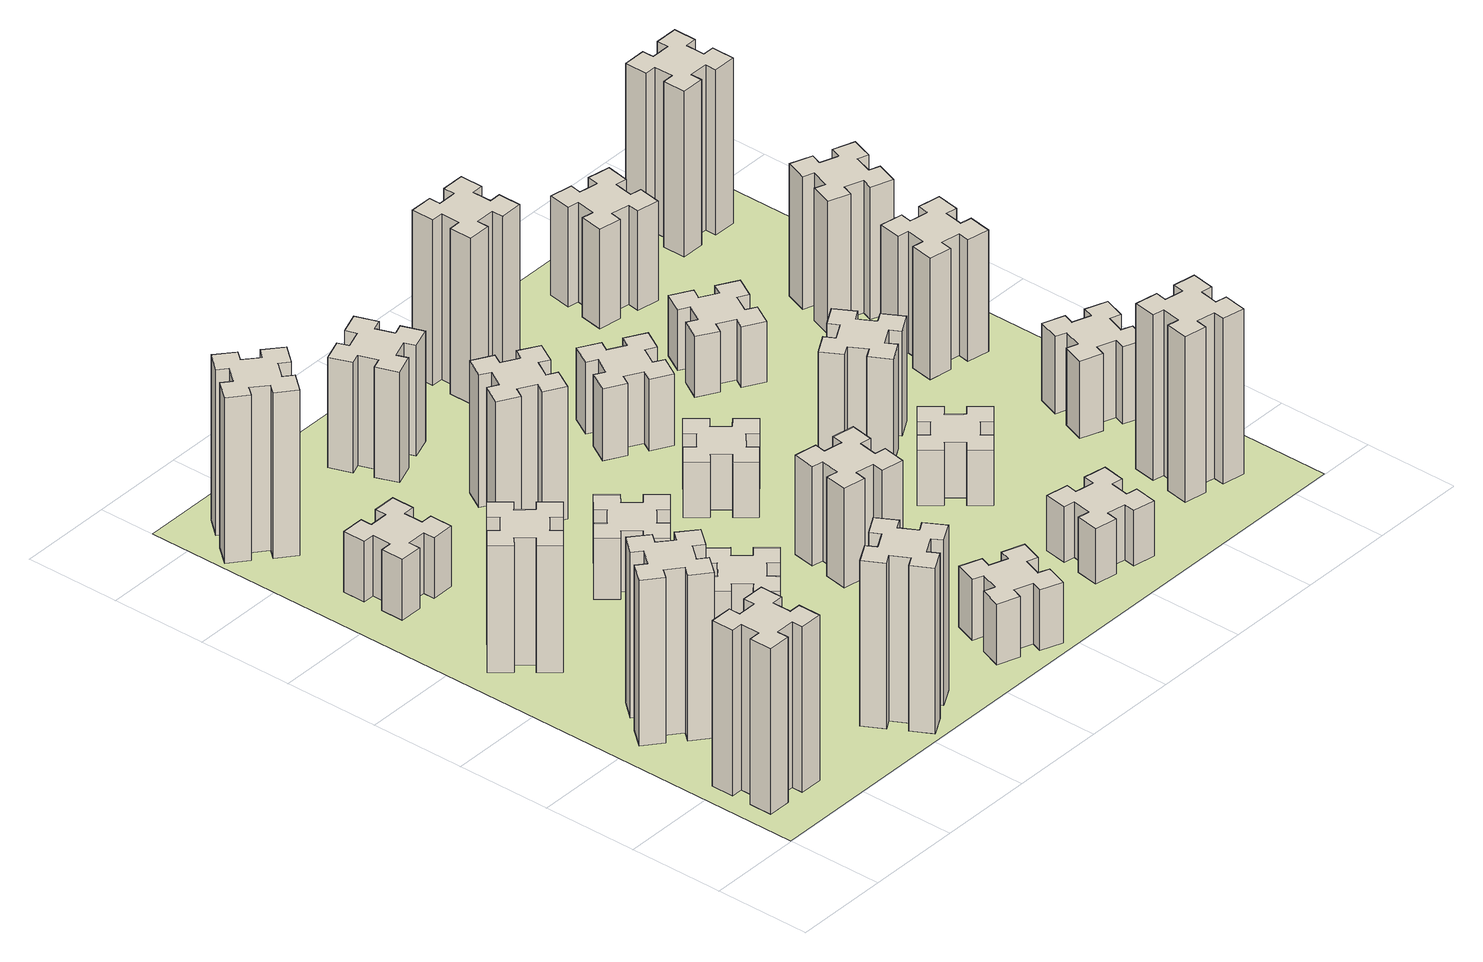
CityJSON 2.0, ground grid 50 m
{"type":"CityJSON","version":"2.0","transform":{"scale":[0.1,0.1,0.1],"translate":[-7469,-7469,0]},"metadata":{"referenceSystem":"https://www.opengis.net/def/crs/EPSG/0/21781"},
"CityObjects":{
"building1":{"type":"Building","attributes":{"class":"1000","function":"1000","usage":"1000","yearOfConstruction":2016,"roofType":"1000","measuredHeight":90,"storeysAboveGround":30,"storeysBelowGround":0},"geometry":[{"type":"Solid","lod":"1","boundaries":[[[[0,1,2,3,4,5,6,7,8,9,10,11,12,13,14,15,16,17,18,19]],[[17,16,20,21]],[[16,15,22,20]],[[15,14,23,22]],[[14,13,24,23]],[[13,12,25,24]],[[12,11,26,25]],[[11,10,27,26]],[[10,9,28,27]],[[9,8,29,28]],[[8,7,30,29]],[[7,6,31,30]],[[6,5,32,31]],[[5,4,33,32]],[[4,3,34,33]],[[3,2,35,34]],[[2,1,36,35]],[[1,0,37,36]],[[0,19,38,37]],[[19,18,39,38]],[[18,17,21,39]],[[24,25,26,27,28,29,30,31,32,33,34,35,36,37,38,39,21,20,22,23]]]]}]},
"building2":{"type":"Building","attributes":{"class":"1000","function":"1000","usage":"1000","yearOfConstruction":2016,"roofType":"1000","measuredHeight":90,"storeysAboveGround":30,"storeysBelowGround":0},"geometry":[{"type":"Solid","lod":"1","boundaries":[[[[40,41,42,43,44,45,46,47,48,49,50,51,52,53,54,55,56,57,58,59]],[[57,56,60,61]],[[56,55,62,60]],[[55,54,63,62]],[[54,53,64,63]],[[53,52,65,64]],[[52,51,66,65]],[[51,50,67,66]],[[50,49,68,67]],[[49,48,69,68]],[[48,47,70,69]],[[47,46,71,70]],[[46,45,72,71]],[[45,44,73,72]],[[44,43,74,73]],[[43,42,75,74]],[[42,41,76,75]],[[41,40,77,76]],[[40,59,78,77]],[[59,58,79,78]],[[58,57,61,79]],[[64,65,66,67,68,69,70,71,72,73,74,75,76,77,78,79,61,60,62,63]]]]}]},
"building3":{"type":"Building","attributes":{"class":"1000","function":"1000","usage":"1000","yearOfConstruction":2016,"roofType":"1000","measuredHeight":69,"storeysAboveGround":30,"storeysBelowGround":0},"geometry":[{"type":"Solid","lod":"1","boundaries":[[[[80,81,82,83,84,85,86,87,88,89,90,91,92,93,94,95,96,97,98,99]],[[97,96,100,101]],[[96,95,102,100]],[[95,94,103,102]],[[94,93,104,103]],[[93,92,105,104]],[[92,91,106,105]],[[91,90,107,106]],[[90,89,108,107]],[[89,88,109,108]],[[88,87,110,109]],[[87,86,111,110]],[[86,85,112,111]],[[85,84,113,112]],[[84,83,114,113]],[[83,82,115,114]],[[82,81,116,115]],[[81,80,117,116]],[[80,99,118,117]],[[99,98,119,118]],[[98,97,101,119]],[[104,105,106,107,108,109,110,111,112,113,114,115,116,117,118,119,101,100,102,103]]]]}]},
"building4":{"type":"Building","attributes":{"class":"1000","function":"1000","usage":"1000","yearOfConstruction":2016,"roofType":"1000","measuredHeight":33,"storeysAboveGround":30,"storeysBelowGround":0},"geometry":[{"type":"Solid","lod":"1","boundaries":[[[[120,121,122,123,124,125,126,127,128,129,130,131,132,133,134,135,136,137,138,139]],[[137,136,140,141]],[[136,135,142,140]],[[135,134,143,142]],[[134,133,144,143]],[[133,132,145,144]],[[132,131,146,145]],[[131,130,147,146]],[[130,129,148,147]],[[129,128,149,148]],[[128,127,150,149]],[[127,126,151,150]],[[126,125,152,151]],[[125,124,153,152]],[[124,123,154,153]],[[123,122,155,154]],[[122,121,156,155]],[[121,120,157,156]],[[120,139,158,157]],[[139,138,159,158]],[[138,137,141,159]],[[144,145,146,147,148,149,150,151,152,153,154,155,156,157,158,159,141,140,142,143]]]]}]},
"building5":{"type":"Building","attributes":{"class":"1000","function":"1000","usage":"1000","yearOfConstruction":2016,"roofType":"1000","measuredHeight":90,"storeysAboveGround":30,"storeysBelowGround":0},"geometry":[{"type":"Solid","lod":"1","boundaries":[[[[160,161,162,163,164,165,166,167,168,169,170,171,172,173,174,175,176,177,178,179]],[[177,176,180,181]],[[176,175,182,180]],[[175,174,183,182]],[[174,173,184,183]],[[173,172,185,184]],[[172,171,186,185]],[[171,170,187,186]],[[170,169,188,187]],[[169,168,189,188]],[[168,167,190,189]],[[167,166,191,190]],[[166,165,192,191]],[[165,164,193,192]],[[164,163,194,193]],[[163,162,195,194]],[[162,161,196,195]],[[161,160,197,196]],[[160,179,198,197]],[[179,178,199,198]],[[178,177,181,199]],[[184,185,186,187,188,189,190,191,192,193,194,195,196,197,198,199,181,180,182,183]]]]}]},
"building6":{"type":"Building","attributes":{"class":"1000","function":"1000","usage":"1000","yearOfConstruction":2016,"roofType":"1000","measuredHeight":90,"storeysAboveGround":30,"storeysBelowGround":0},"geometry":[{"type":"Solid","lod":"1","boundaries":[[[[200,201,202,203,204,205,206,207,208,209,210,211,212,213,214,215,216,217,218,219]],[[217,216,220,221]],[[216,215,222,220]],[[215,214,223,222]],[[214,213,224,223]],[[213,212,225,224]],[[212,211,226,225]],[[211,210,227,226]],[[210,209,228,227]],[[209,208,229,228]],[[208,207,230,229]],[[207,206,231,230]],[[206,205,232,231]],[[205,204,233,232]],[[204,203,234,233]],[[203,202,235,234]],[[202,201,236,235]],[[201,200,237,236]],[[200,219,238,237]],[[219,218,239,238]],[[218,217,221,239]],[[224,225,226,227,228,229,230,231,232,233,234,235,236,237,238,239,221,220,222,223]]]]}]},
"building7":{"type":"Building","attributes":{"class":"1000","function":"1000","usage":"1000","yearOfConstruction":2016,"roofType":"1000","measuredHeight":33,"storeysAboveGround":30,"storeysBelowGround":0},"geometry":[{"type":"Solid","lod":"1","boundaries":[[[[240,241,242,243,244,245,246,247,248,249,250,251,252,253,254,255,256,257,258,259]],[[257,256,260,261]],[[256,255,262,260]],[[255,254,263,262]],[[254,253,264,263]],[[253,252,265,264]],[[252,251,266,265]],[[251,250,267,266]],[[250,249,268,267]],[[249,248,269,268]],[[248,247,270,269]],[[247,246,271,270]],[[246,245,272,271]],[[245,244,273,272]],[[244,243,274,273]],[[243,242,275,274]],[[242,241,276,275]],[[241,240,277,276]],[[240,259,278,277]],[[259,258,279,278]],[[258,257,261,279]],[[264,265,266,267,268,269,270,271,272,273,274,275,276,277,278,279,261,260,262,263]]]]}]},
"building8":{"type":"Building","attributes":{"class":"1000","function":"1000","usage":"1000","yearOfConstruction":2016,"roofType":"1000","measuredHeight":33,"storeysAboveGround":30,"storeysBelowGround":0},"geometry":[{"type":"Solid","lod":"1","boundaries":[[[[280,281,282,283,284,285,286,287,288,289,290,291,292,293,294,295,296,297,298,299]],[[297,296,300,301]],[[296,295,302,300]],[[295,294,303,302]],[[294,293,304,303]],[[293,292,305,304]],[[292,291,306,305]],[[291,290,307,306]],[[290,289,308,307]],[[289,288,309,308]],[[288,287,310,309]],[[287,286,311,310]],[[286,285,312,311]],[[285,284,313,312]],[[284,283,314,313]],[[283,282,315,314]],[[282,281,316,315]],[[281,280,317,316]],[[280,299,318,317]],[[299,298,319,318]],[[298,297,301,319]],[[304,305,306,307,308,309,310,311,312,313,314,315,316,317,318,319,301,300,302,303]]]]}]},
"building9":{"type":"Building","attributes":{"class":"1000","function":"1000","usage":"1000","yearOfConstruction":2016,"roofType":"1000","measuredHeight":33,"storeysAboveGround":30,"storeysBelowGround":0},"geometry":[{"type":"Solid","lod":"1","boundaries":[[[[320,321,322,323,324,325,326,327,328,329,330,331,332,333,334,335,336,337,338,339]],[[337,336,340,341]],[[336,335,342,340]],[[335,334,343,342]],[[334,333,344,343]],[[333,332,345,344]],[[332,331,346,345]],[[331,330,347,346]],[[330,329,348,347]],[[329,328,349,348]],[[328,327,350,349]],[[327,326,351,350]],[[326,325,352,351]],[[325,324,353,352]],[[324,323,354,353]],[[323,322,355,354]],[[322,321,356,355]],[[321,320,357,356]],[[320,339,358,357]],[[339,338,359,358]],[[338,337,341,359]],[[344,345,346,347,348,349,350,351,352,353,354,355,356,357,358,359,341,340,342,343]]]]}]},
"building10":{"type":"Building","attributes":{"class":"1000","function":"1000","usage":"1000","yearOfConstruction":2016,"roofType":"1000","measuredHeight":72,"storeysAboveGround":30,"storeysBelowGround":0},"geometry":[{"type":"Solid","lod":"1","boundaries":[[[[360,361,362,363,364,365,366,367,368,369,370,371,372,373,374,375,376,377,378,379]],[[377,376,380,381]],[[376,375,382,380]],[[375,374,383,382]],[[374,373,384,383]],[[373,372,385,384]],[[372,371,386,385]],[[371,370,387,386]],[[370,369,388,387]],[[369,368,389,388]],[[368,367,390,389]],[[367,366,391,390]],[[366,365,392,391]],[[365,364,393,392]],[[364,363,394,393]],[[363,362,395,394]],[[362,361,396,395]],[[361,360,397,396]],[[360,379,398,397]],[[379,378,399,398]],[[378,377,381,399]],[[384,385,386,387,388,389,390,391,392,393,394,395,396,397,398,399,381,380,382,383]]]]}]},
"building11":{"type":"Building","attributes":{"class":"1000","function":"1000","usage":"1000","yearOfConstruction":2016,"roofType":"1000","measuredHeight":60,"storeysAboveGround":30,"storeysBelowGround":0},"geometry":[{"type":"Solid","lod":"1","boundaries":[[[[400,401,402,403,404,405,406,407,408,409,410,411,412,413,414,415,416,417,418,419]],[[417,416,420,421]],[[416,415,422,420]],[[415,414,423,422]],[[414,413,424,423]],[[413,412,425,424]],[[412,411,426,425]],[[411,410,427,426]],[[410,409,428,427]],[[409,408,429,428]],[[408,407,430,429]],[[407,406,431,430]],[[406,405,432,431]],[[405,404,433,432]],[[404,403,434,433]],[[403,402,435,434]],[[402,401,436,435]],[[401,400,437,436]],[[400,419,438,437]],[[419,418,439,438]],[[418,417,421,439]],[[424,425,426,427,428,429,430,431,432,433,434,435,436,437,438,439,421,420,422,423]]]]}]},
"building12":{"type":"Building","attributes":{"class":"1000","function":"1000","usage":"1000","yearOfConstruction":2016,"roofType":"1000","measuredHeight":54,"storeysAboveGround":30,"storeysBelowGround":0},"geometry":[{"type":"Solid","lod":"1","boundaries":[[[[440,441,442,443,444,445,446,447,448,449,450,451,452,453,454,455,456,457,458,459]],[[457,456,460,461]],[[456,455,462,460]],[[455,454,463,462]],[[454,453,464,463]],[[453,452,465,464]],[[452,451,466,465]],[[451,450,467,466]],[[450,449,468,467]],[[449,448,469,468]],[[448,447,470,469]],[[447,446,471,470]],[[446,445,472,471]],[[445,444,473,472]],[[444,443,474,473]],[[443,442,475,474]],[[442,441,476,475]],[[441,440,477,476]],[[440,459,478,477]],[[459,458,479,478]],[[458,457,461,479]],[[464,465,466,467,468,469,470,471,472,473,474,475,476,477,478,479,461,460,462,463]]]]}]},
"building13":{"type":"Building","attributes":{"class":"1000","function":"1000","usage":"1000","yearOfConstruction":2016,"roofType":"1000","measuredHeight":30,"storeysAboveGround":30,"storeysBelowGround":0},"geometry":[{"type":"Solid","lod":"1","boundaries":[[[[480,481,482,483,484,485,486,487,488,489,490,491,492,493,494,495,496,497,498,499]],[[497,496,500,501]],[[496,495,502,500]],[[495,494,503,502]],[[494,493,504,503]],[[493,492,505,504]],[[492,491,506,505]],[[491,490,507,506]],[[490,489,508,507]],[[489,488,509,508]],[[488,487,510,509]],[[487,486,511,510]],[[486,485,512,511]],[[485,484,513,512]],[[484,483,514,513]],[[483,482,515,514]],[[482,481,516,515]],[[481,480,517,516]],[[480,499,518,517]],[[499,498,519,518]],[[498,497,501,519]],[[504,505,506,507,508,509,510,511,512,513,514,515,516,517,518,519,501,500,502,503]]]]}]},
"building14":{"type":"Building","attributes":{"class":"1000","function":"1000","usage":"1000","yearOfConstruction":2016,"roofType":"1000","measuredHeight":30,"storeysAboveGround":30,"storeysBelowGround":0},"geometry":[{"type":"Solid","lod":"1","boundaries":[[[[520,521,522,523,524,525,526,527,528,529,530,531,532,533,534,535,536,537,538,539]],[[537,536,540,541]],[[536,535,542,540]],[[535,534,543,542]],[[534,533,544,543]],[[533,532,545,544]],[[532,531,546,545]],[[531,530,547,546]],[[530,529,548,547]],[[529,528,549,548]],[[528,527,550,549]],[[527,526,551,550]],[[526,525,552,551]],[[525,524,553,552]],[[524,523,554,553]],[[523,522,555,554]],[[522,521,556,555]],[[521,520,557,556]],[[520,539,558,557]],[[539,538,559,558]],[[538,537,541,559]],[[544,545,546,547,548,549,550,551,552,553,554,555,556,557,558,559,541,540,542,543]]]]}]},
"building15":{"type":"Building","attributes":{"class":"1000","function":"1000","usage":"1000","yearOfConstruction":2016,"roofType":"1000","measuredHeight":39,"storeysAboveGround":30,"storeysBelowGround":0},"geometry":[{"type":"Solid","lod":"1","boundaries":[[[[560,561,562,563,564,565,566,567,568,569,570,571,572,573,574,575,576,577,578,579]],[[577,576,580,581]],[[576,575,582,580]],[[575,574,583,582]],[[574,573,584,583]],[[573,572,585,584]],[[572,571,586,585]],[[571,570,587,586]],[[570,569,588,587]],[[569,568,589,588]],[[568,567,590,589]],[[567,566,591,590]],[[566,565,592,591]],[[565,564,593,592]],[[564,563,594,593]],[[563,562,595,594]],[[562,561,596,595]],[[561,560,597,596]],[[560,579,598,597]],[[579,578,599,598]],[[578,577,581,599]],[[584,585,586,587,588,589,590,591,592,593,594,595,596,597,598,599,581,580,582,583]]]]}]},
"building16":{"type":"Building","attributes":{"class":"1000","function":"1000","usage":"1000","yearOfConstruction":2016,"roofType":"1000","measuredHeight":90,"storeysAboveGround":30,"storeysBelowGround":0},"geometry":[{"type":"Solid","lod":"1","boundaries":[[[[600,601,602,603,604,605,606,607,608,609,610,611,612,613,614,615,616,617,618,619]],[[617,616,620,621]],[[616,615,622,620]],[[615,614,623,622]],[[614,613,624,623]],[[613,612,625,624]],[[612,611,626,625]],[[611,610,627,626]],[[610,609,628,627]],[[609,608,629,628]],[[608,607,630,629]],[[607,606,631,630]],[[606,605,632,631]],[[605,604,633,632]],[[604,603,634,633]],[[603,602,635,634]],[[602,601,636,635]],[[601,600,637,636]],[[600,619,638,637]],[[619,618,639,638]],[[618,617,621,639]],[[624,625,626,627,628,629,630,631,632,633,634,635,636,637,638,639,621,620,622,623]]]]}]},
"building17":{"type":"Building","attributes":{"class":"1000","function":"1000","usage":"1000","yearOfConstruction":2016,"roofType":"1000","measuredHeight":30,"storeysAboveGround":30,"storeysBelowGround":0},"geometry":[{"type":"Solid","lod":"1","boundaries":[[[[640,641,642,643,644,645,646,647,648,649,650,651,652,653,654,655,656,657,658,659]],[[657,656,660,661]],[[656,655,662,660]],[[655,654,663,662]],[[654,653,664,663]],[[653,652,665,664]],[[652,651,666,665]],[[651,650,667,666]],[[650,649,668,667]],[[649,648,669,668]],[[648,647,670,669]],[[647,646,671,670]],[[646,645,672,671]],[[645,644,673,672]],[[644,643,674,673]],[[643,642,675,674]],[[642,641,676,675]],[[641,640,677,676]],[[640,659,678,677]],[[659,658,679,678]],[[658,657,661,679]],[[664,665,666,667,668,669,670,671,672,673,674,675,676,677,678,679,661,660,662,663]]]]}]},
"building18":{"type":"Building","attributes":{"class":"1000","function":"1000","usage":"1000","yearOfConstruction":2016,"roofType":"1000","measuredHeight":57,"storeysAboveGround":30,"storeysBelowGround":0},"geometry":[{"type":"Solid","lod":"1","boundaries":[[[[680,681,682,683,684,685,686,687,688,689,690,691,692,693,694,695,696,697,698,699]],[[697,696,700,701]],[[696,695,702,700]],[[695,694,703,702]],[[694,693,704,703]],[[693,692,705,704]],[[692,691,706,705]],[[691,690,707,706]],[[690,689,708,707]],[[689,688,709,708]],[[688,687,710,709]],[[687,686,711,710]],[[686,685,712,711]],[[685,684,713,712]],[[684,683,714,713]],[[683,682,715,714]],[[682,681,716,715]],[[681,680,717,716]],[[680,699,718,717]],[[699,698,719,718]],[[698,697,701,719]],[[704,705,706,707,708,709,710,711,712,713,714,715,716,717,718,719,701,700,702,703]]]]}]},
"building19":{"type":"Building","attributes":{"class":"1000","function":"1000","usage":"1000","yearOfConstruction":2016,"roofType":"1000","measuredHeight":33,"storeysAboveGround":30,"storeysBelowGround":0},"geometry":[{"type":"Solid","lod":"1","boundaries":[[[[720,721,722,723,724,725,726,727,728,729,730,731,732,733,734,735,736,737,738,739]],[[737,736,740,741]],[[736,735,742,740]],[[735,734,743,742]],[[734,733,744,743]],[[733,732,745,744]],[[732,731,746,745]],[[731,730,747,746]],[[730,729,748,747]],[[729,728,749,748]],[[728,727,750,749]],[[727,726,751,750]],[[726,725,752,751]],[[725,724,753,752]],[[724,723,754,753]],[[723,722,755,754]],[[722,721,756,755]],[[721,720,757,756]],[[720,739,758,757]],[[739,738,759,758]],[[738,737,741,759]],[[744,745,746,747,748,749,750,751,752,753,754,755,756,757,758,759,741,740,742,743]]]]}]},
"building20":{"type":"Building","attributes":{"class":"1000","function":"1000","usage":"1000","yearOfConstruction":2016,"roofType":"1000","measuredHeight":90,"storeysAboveGround":30,"storeysBelowGround":0},"geometry":[{"type":"Solid","lod":"1","boundaries":[[[[760,761,762,763,764,765,766,767,768,769,770,771,772,773,774,775,776,777,778,779]],[[777,776,780,781]],[[776,775,782,780]],[[775,774,783,782]],[[774,773,784,783]],[[773,772,785,784]],[[772,771,786,785]],[[771,770,787,786]],[[770,769,788,787]],[[769,768,789,788]],[[768,767,790,789]],[[767,766,791,790]],[[766,765,792,791]],[[765,764,793,792]],[[764,763,794,793]],[[763,762,795,794]],[[762,761,796,795]],[[761,760,797,796]],[[760,779,798,797]],[[779,778,799,798]],[[778,777,781,799]],[[784,785,786,787,788,789,790,791,792,793,794,795,796,797,798,799,781,780,782,783]]]]}]},
"building21":{"type":"Building","attributes":{"class":"1000","function":"1000","usage":"1000","yearOfConstruction":2016,"roofType":"1000","measuredHeight":54,"storeysAboveGround":30,"storeysBelowGround":0},"geometry":[{"type":"Solid","lod":"1","boundaries":[[[[800,801,802,803,804,805,806,807,808,809,810,811,812,813,814,815,816,817,818,819]],[[817,816,820,821]],[[816,815,822,820]],[[815,814,823,822]],[[814,813,824,823]],[[813,812,825,824]],[[812,811,826,825]],[[811,810,827,826]],[[810,809,828,827]],[[809,808,829,828]],[[808,807,830,829]],[[807,806,831,830]],[[806,805,832,831]],[[805,804,833,832]],[[804,803,834,833]],[[803,802,835,834]],[[802,801,836,835]],[[801,800,837,836]],[[800,819,838,837]],[[819,818,839,838]],[[818,817,821,839]],[[824,825,826,827,828,829,830,831,832,833,834,835,836,837,838,839,821,820,822,823]]]]}]},
"building22":{"type":"Building","attributes":{"class":"1000","function":"1000","usage":"1000","yearOfConstruction":2016,"roofType":"1000","measuredHeight":42,"storeysAboveGround":30,"storeysBelowGround":0},"geometry":[{"type":"Solid","lod":"1","boundaries":[[[[840,841,842,843,844,845,846,847,848,849,850,851,852,853,854,855,856,857,858,859]],[[857,856,860,861]],[[856,855,862,860]],[[855,854,863,862]],[[854,853,864,863]],[[853,852,865,864]],[[852,851,866,865]],[[851,850,867,866]],[[850,849,868,867]],[[849,848,869,868]],[[848,847,870,869]],[[847,846,871,870]],[[846,845,872,871]],[[845,844,873,872]],[[844,843,874,873]],[[843,842,875,874]],[[842,841,876,875]],[[841,840,877,876]],[[840,859,878,877]],[[859,858,879,878]],[[858,857,861,879]],[[864,865,866,867,868,869,870,871,872,873,874,875,876,877,878,879,861,860,862,863]]]]}]},
"building23":{"type":"Building","attributes":{"class":"1000","function":"1000","usage":"1000","yearOfConstruction":2016,"roofType":"1000","measuredHeight":66,"storeysAboveGround":30,"storeysBelowGround":0},"geometry":[{"type":"Solid","lod":"1","boundaries":[[[[880,881,882,883,884,885,886,887,888,889,890,891,892,893,894,895,896,897,898,899]],[[897,896,900,901]],[[896,895,902,900]],[[895,894,903,902]],[[894,893,904,903]],[[893,892,905,904]],[[892,891,906,905]],[[891,890,907,906]],[[890,889,908,907]],[[889,888,909,908]],[[888,887,910,909]],[[887,886,911,910]],[[886,885,912,911]],[[885,884,913,912]],[[884,883,914,913]],[[883,882,915,914]],[[882,881,916,915]],[[881,880,917,916]],[[880,899,918,917]],[[899,898,919,918]],[[898,897,901,919]],[[904,905,906,907,908,909,910,911,912,913,914,915,916,917,918,919,901,900,902,903]]]]}]},
"building24":{"type":"Building","attributes":{"class":"1000","function":"1000","usage":"1000","yearOfConstruction":2016,"roofType":"1000","measuredHeight":72,"storeysAboveGround":30,"storeysBelowGround":0},"geometry":[{"type":"Solid","lod":"1","boundaries":[[[[920,921,922,923,924,925,926,927,928,929,930,931,932,933,934,935,936,937,938,939]],[[937,936,940,941]],[[936,935,942,940]],[[935,934,943,942]],[[934,933,944,943]],[[933,932,945,944]],[[932,931,946,945]],[[931,930,947,946]],[[930,929,948,947]],[[929,928,949,948]],[[928,927,950,949]],[[927,926,951,950]],[[926,925,952,951]],[[925,924,953,952]],[[924,923,954,953]],[[923,922,955,954]],[[922,921,956,955]],[[921,920,957,956]],[[920,939,958,957]],[[939,938,959,958]],[[938,937,941,959]],[[944,945,946,947,948,949,950,951,952,953,954,955,956,957,958,959,941,940,942,943]]]]}]},
"building25":{"type":"Building","attributes":{"class":"1000","function":"1000","usage":"1000","yearOfConstruction":2016,"roofType":"1000","measuredHeight":90,"storeysAboveGround":30,"storeysBelowGround":0},"geometry":[{"type":"Solid","lod":"1","boundaries":[[[[960,961,962,963,964,965,966,967,968,969,970,971,972,973,974,975,976,977,978,979]],[[977,976,980,981]],[[976,975,982,980]],[[975,974,983,982]],[[974,973,984,983]],[[973,972,985,984]],[[972,971,986,985]],[[971,970,987,986]],[[970,969,988,987]],[[969,968,989,988]],[[968,967,990,989]],[[967,966,991,990]],[[966,965,992,991]],[[965,964,993,992]],[[964,963,994,993]],[[963,962,995,994]],[[962,961,996,995]],[[961,960,997,996]],[[960,979,998,997]],[[979,978,999,998]],[[978,977,981,999]],[[984,985,986,987,988,989,990,991,992,993,994,995,996,997,998,999,981,980,982,983]]]]}]},
"landuse1":{"type":"LandUse","attributes":{"name":"plot1","function":"1010"},"geometry":[{"type":"MultiSurface","lod":"1","boundaries":[[[1000,1001,1002,1003]]]}]}
},
"vertices":[
[165,425,0],[165,325,0],[105,325,0],[105,205,0],[225,205,0],[225,265,0],[325,265,0],[325,205,0],[445,205,0],[445,325,0],[385,325,0],[385,425,0],[445,425,0],[445,545,0],[325,545,0],[325,485,0],[225,485,0],[225,545,0],[105,545,0],[105,425,0],[225,485,900],[225,545,900],[325,485,900],[325,545,900],[445,545,900],[445,425,900],[385,425,900],[385,325,900],[445,325,900],[445,205,900],[325,205,900],[325,265,900],[225,265,900],[225,205,900],[105,205,900],[105,325,900],[165,325,900],[165,425,900],[105,425,900],[105,545,900],
[484,1067,0],[408,1132,0],[446,1178,0],[354,1255,0],[277,1163,0],[323,1124,0],[259,1048,0],[213,1086,0],[136,994,0],[228,917,0],[266,963,0],[343,899,0],[304,853,0],[396,776,0],[473,868,0],[427,906,0],[492,983,0],[538,944,0],[615,1036,0],[523,1113,0],[492,983,900],[538,944,900],[427,906,900],[473,868,900],[396,776,900],[304,853,900],[343,899,900],[266,963,900],[228,917,900],[136,994,900],[213,1086,900],[259,1048,900],[323,1124,900],[277,1163,900],[354,1255,900],[446,1178,900],[408,1132,900],[484,1067,900],[523,1113,900],[615,1036,900],
[492,1888,0],[427,1964,0],[473,2003,0],[396,2095,0],[304,2018,0],[343,1972,0],[266,1907,0],[228,1953,0],[136,1876,0],[213,1784,0],[259,1823,0],[323,1746,0],[277,1708,0],[354,1616,0],[446,1693,0],[408,1739,0],[484,1803,0],[523,1757,0],[615,1834,0],[538,1926,0],[484,1803,690],[523,1757,690],[408,1739,690],[446,1693,690],[354,1616,690],[277,1708,690],[323,1746,690],[259,1823,690],[213,1784,690],[136,1876,690],[228,1953,690],[266,1907,690],[343,1972,690],[304,2018,690],[396,2095,690],[473,2003,690],[427,1964,690],[492,1888,690],[538,1926,690],[615,1834,690],
[485,2545,0],[485,2645,0],[545,2645,0],[545,2765,0],[425,2765,0],[425,2705,0],[325,2705,0],[325,2765,0],[205,2765,0],[205,2645,0],[265,2645,0],[265,2545,0],[205,2545,0],[205,2425,0],[325,2425,0],[325,2485,0],[425,2485,0],[425,2425,0],[545,2425,0],[545,2545,0],[425,2485,330],[425,2425,330],[325,2485,330],[325,2425,330],[205,2425,330],[205,2545,330],[265,2545,330],[265,2645,330],[205,2645,330],[205,2765,330],[325,2765,330],[325,2705,330],[425,2705,330],[425,2765,330],[545,2765,330],[545,2645,330],[485,2645,330],[485,2545,330],[545,2545,330],[545,2425,330],
[1127,155,0],[1214,205,0],[1244,153,0],[1348,213,0],[1288,317,0],[1236,287,0],[1186,374,0],[1238,404,0],[1178,508,0],[1074,448,0],[1104,396,0],[1017,346,0],[987,398,0],[883,338,0],[943,234,0],[995,264,0],[1045,177,0],[993,147,0],[1053,43,0],[1157,103,0],[1045,177,900],[993,147,900],[995,264,900],[943,234,900],[883,338,900],[987,398,900],[1017,346,900],[1104,396,900],[1074,448,900],[1178,508,900],[1238,404,900],[1186,374,900],[1236,287,900],[1288,317,900],[1348,213,900],[1244,153,900],[1214,205,900],[1127,155,900],[1157,103,900],[1053,43,900],
[384,3387,0],[308,3452,0],[346,3498,0],[254,3575,0],[177,3483,0],[223,3444,0],[159,3368,0],[113,3406,0],[36,3314,0],[128,3237,0],[166,3283,0],[243,3219,0],[204,3173,0],[296,3096,0],[373,3188,0],[327,3226,0],[392,3303,0],[438,3264,0],[515,3356,0],[423,3433,0],[392,3303,900],[438,3264,900],[327,3226,900],[373,3188,900],[296,3096,900],[204,3173,900],[243,3219,900],[166,3283,900],[128,3237,900],[36,3314,900],[113,3406,900],[159,3368,900],[223,3444,900],[177,3483,900],[254,3575,900],[346,3498,900],[308,3452,900],[384,3387,900],[423,3433,900],[515,3356,900],
[1083,1332,0],[1006,1267,0],[968,1313,0],[876,1236,0],[953,1144,0],[999,1183,0],[1063,1106,0],[1017,1068,0],[1094,976,0],[1186,1053,0],[1148,1099,0],[1224,1163,0],[1263,1117,0],[1355,1194,0],[1278,1286,0],[1232,1248,0],[1167,1324,0],[1213,1363,0],[1136,1455,0],[1044,1378,0],[1167,1324,330],[1213,1363,330],[1232,1248,330],[1278,1286,330],[1355,1194,330],[1263,1117,330],[1224,1163,330],[1148,1099,330],[1186,1053,330],[1094,976,330],[1017,1068,330],[1063,1106,330],[999,1183,330],[953,1144,330],[876,1236,330],[968,1313,330],[1006,1267,330],[1083,1332,330],[1044,1378,330],[1136,1455,330],
[1083,1972,0],[1006,1907,0],[968,1953,0],[876,1876,0],[953,1784,0],[999,1823,0],[1063,1746,0],[1017,1708,0],[1094,1616,0],[1186,1693,0],[1148,1739,0],[1224,1803,0],[1263,1757,0],[1355,1834,0],[1278,1926,0],[1232,1888,0],[1167,1964,0],[1213,2003,0],[1136,2095,0],[1044,2018,0],[1167,1964,330],[1213,2003,330],[1232,1888,330],[1278,1926,330],[1355,1834,330],[1263,1757,330],[1224,1803,330],[1148,1739,330],[1186,1693,330],[1094,1616,330],[1017,1708,330],[1063,1746,330],[999,1823,330],[953,1784,330],[876,1876,330],[968,1953,330],[1006,1907,330],[1083,1972,330],[1044,2018,330],[1136,2095,330],
[1769,360,0],[1735,266,0],[1679,287,0],[1637,174,0],[1750,133,0],[1771,189,0],[1865,155,0],[1844,99,0],[1957,57,0],[1998,170,0],[1942,191,0],[1976,285,0],[2032,264,0],[2073,377,0],[1960,418,0],[1940,362,0],[1846,396,0],[1867,452,0],[1754,493,0],[1713,380,0],[1846,396,330],[1867,452,330],[1940,362,330],[1960,418,330],[2073,377,330],[2032,264,330],[1976,285,330],[1942,191,330],[1998,170,330],[1957,57,330],[1844,99,330],[1865,155,330],[1771,189,330],[1750,133,330],[1637,174,330],[1679,287,330],[1735,266,330],[1769,360,330],[1713,380,330],[1754,493,330],
[1314,2666,0],[1227,2716,0],[1257,2768,0],[1153,2828,0],[1093,2724,0],[1145,2694,0],[1095,2607,0],[1043,2637,0],[983,2533,0],[1087,2473,0],[1117,2525,0],[1204,2475,0],[1174,2423,0],[1278,2363,0],[1338,2467,0],[1286,2497,0],[1336,2584,0],[1388,2554,0],[1448,2658,0],[1344,2718,0],[1336,2584,720],[1388,2554,720],[1286,2497,720],[1338,2467,720],[1278,2363,720],[1174,2423,720],[1204,2475,720],[1117,2525,720],[1087,2473,720],[983,2533,720],[1043,2637,720],[1095,2607,720],[1145,2694,720],[1093,2724,720],[1153,2828,720],[1257,2768,720],[1227,2716,720],[1314,2666,720],[1344,2718,720],[1448,2658,720],
[1125,3456,0],[1031,3422,0],[1010,3478,0],[897,3437,0],[939,3324,0],[995,3345,0],[1029,3251,0],[973,3230,0],[1014,3117,0],[1127,3159,0],[1106,3215,0],[1200,3249,0],[1220,3193,0],[1333,3234,0],[1292,3347,0],[1236,3326,0],[1202,3420,0],[1258,3440,0],[1217,3553,0],[1104,3512,0],[1202,3420,600],[1258,3440,600],[1236,3326,600],[1292,3347,600],[1333,3234,600],[1220,3193,600],[1200,3249,600],[1106,3215,600],[1127,3159,600],[1014,3117,600],[973,3230,600],[1029,3251,600],[995,3345,600],[939,3324,600],[897,3437,600],[1010,3478,600],[1031,3422,600],[1125,3456,600],[1104,3512,600],[1217,3553,600],
[1955,1147,0],[1972,1245,0],[2031,1235,0],[2052,1353,0],[1934,1374,0],[1924,1315,0],[1825,1332,0],[1836,1391,0],[1717,1412,0],[1697,1294,0],[1756,1284,0],[1738,1185,0],[1679,1196,0],[1658,1077,0],[1777,1057,0],[1787,1116,0],[1885,1098,0],[1875,1039,0],[1993,1018,0],[2014,1137,0],[1885,1098,540],[1875,1039,540],[1787,1116,540],[1777,1057,540],[1658,1077,540],[1679,1196,540],[1738,1185,540],[1756,1284,540],[1697,1294,540],[1717,1412,540],[1836,1391,540],[1825,1332,540],[1924,1315,540],[1934,1374,540],[2052,1353,540],[2031,1235,540],[1972,1245,540],[1955,1147,540],[2014,1137,540],[1993,1018,540],
[1972,1988,0],[1907,2064,0],[1953,2103,0],[1876,2195,0],[1784,2118,0],[1823,2072,0],[1746,2007,0],[1708,2053,0],[1616,1976,0],[1693,1884,0],[1739,1923,0],[1803,1846,0],[1757,1808,0],[1834,1716,0],[1926,1793,0],[1888,1839,0],[1964,1903,0],[2003,1857,0],[2095,1934,0],[2018,2026,0],[1964,1903,300],[2003,1857,300],[1888,1839,300],[1926,1793,300],[1834,1716,300],[1757,1808,300],[1803,1846,300],[1739,1923,300],[1693,1884,300],[1616,1976,300],[1708,2053,300],[1746,2007,300],[1823,2072,300],[1784,2118,300],[1876,2195,300],[1953,2103,300],[1907,2064,300],[1972,1988,300],[2018,2026,300],[2095,1934,300],
[2496,444,0],[2478,345,0],[2419,356,0],[2398,237,0],[2517,217,0],[2527,276,0],[2625,258,0],[2615,199,0],[2733,178,0],[2754,297,0],[2695,307,0],[2712,405,0],[2771,395,0],[2792,513,0],[2674,534,0],[2664,475,0],[2565,492,0],[2576,551,0],[2457,572,0],[2437,454,0],[2565,492,300],[2576,551,300],[2664,475,300],[2674,534,300],[2792,513,300],[2771,395,300],[2712,405,300],[2695,307,300],[2754,297,300],[2733,178,300],[2615,199,300],[2625,258,300],[2527,276,300],[2517,217,300],[2398,237,300],[2419,356,300],[2478,345,300],[2496,444,300],[2437,454,300],[2457,572,300],
[2026,2497,0],[2076,2584,0],[2128,2554,0],[2188,2658,0],[2084,2718,0],[2054,2666,0],[1967,2716,0],[1997,2768,0],[1893,2828,0],[1833,2724,0],[1885,2694,0],[1835,2607,0],[1783,2637,0],[1723,2533,0],[1827,2473,0],[1857,2525,0],[1944,2475,0],[1914,2423,0],[2018,2363,0],[2078,2467,0],[1944,2475,390],[1914,2423,390],[1857,2525,390],[1827,2473,390],[1723,2533,390],[1783,2637,390],[1835,2607,390],[1885,2694,390],[1833,2724,390],[1893,2828,390],[1997,2768,390],[1967,2716,390],[2054,2666,390],[2084,2718,390],[2188,2658,390],[2128,2554,390],[2076,2584,390],[2026,2497,390],[2078,2467,390],[2018,2363,390],
[1965,3385,0],[1965,3485,0],[2025,3485,0],[2025,3605,0],[1905,3605,0],[1905,3545,0],[1805,3545,0],[1805,3605,0],[1685,3605,0],[1685,3485,0],[1745,3485,0],[1745,3385,0],[1685,3385,0],[1685,3265,0],[1805,3265,0],[1805,3325,0],[1905,3325,0],[1905,3265,0],[2025,3265,0],[2025,3385,0],[1905,3325,900],[1905,3265,900],[1805,3325,900],[1805,3265,900],[1685,3265,900],[1685,3385,900],[1745,3385,900],[1745,3485,900],[1685,3485,900],[1685,3605,900],[1805,3605,900],[1805,3545,900],[1905,3545,900],[1905,3605,900],[2025,3605,900],[2025,3485,900],[1965,3485,900],[1965,3385,900],[2025,3385,900],[2025,3265,900],
[2628,1099,0],[2704,1163,0],[2743,1117,0],[2835,1194,0],[2758,1286,0],[2712,1248,0],[2647,1324,0],[2693,1363,0],[2616,1455,0],[2524,1378,0],[2563,1332,0],[2486,1267,0],[2448,1313,0],[2356,1236,0],[2433,1144,0],[2479,1183,0],[2543,1106,0],[2497,1068,0],[2574,976,0],[2666,1053,0],[2543,1106,300],[2497,1068,300],[2479,1183,300],[2433,1144,300],[2356,1236,300],[2448,1313,300],[2486,1267,300],[2563,1332,300],[2524,1378,300],[2616,1455,300],[2693,1363,300],[2647,1324,300],[2712,1248,300],[2758,1286,300],[2835,1194,300],[2743,1117,300],[2704,1163,300],[2628,1099,300],[2666,1053,300],[2574,976,300],
[2584,1876,0],[2497,1826,0],[2467,1878,0],[2363,1818,0],[2423,1714,0],[2475,1744,0],[2525,1657,0],[2473,1627,0],[2533,1523,0],[2637,1583,0],[2607,1635,0],[2694,1685,0],[2724,1633,0],[2828,1693,0],[2768,1797,0],[2716,1767,0],[2666,1854,0],[2718,1884,0],[2658,1988,0],[2554,1928,0],[2666,1854,570],[2718,1884,570],[2716,1767,570],[2768,1797,570],[2828,1693,570],[2724,1633,570],[2694,1685,570],[2607,1635,570],[2637,1583,570],[2533,1523,570],[2473,1627,570],[2525,1657,570],[2475,1744,570],[2423,1714,570],[2363,1818,570],[2467,1878,570],[2497,1826,570],[2584,1876,570],[2554,1928,570],[2658,1988,570],
[2525,2694,0],[2475,2607,0],[2423,2637,0],[2363,2533,0],[2467,2473,0],[2497,2525,0],[2584,2475,0],[2554,2423,0],[2658,2363,0],[2718,2467,0],[2666,2497,0],[2716,2584,0],[2768,2554,0],[2828,2658,0],[2724,2718,0],[2694,2666,0],[2607,2716,0],[2637,2768,0],[2533,2828,0],[2473,2724,0],[2607,2716,330],[2637,2768,330],[2694,2666,330],[2724,2718,330],[2828,2658,330],[2768,2554,330],[2716,2584,330],[2666,2497,330],[2718,2467,330],[2658,2363,330],[2554,2423,330],[2584,2475,330],[2497,2525,330],[2467,2473,330],[2363,2533,330],[2423,2637,330],[2475,2607,330],[2525,2694,330],[2473,2724,330],[2533,2828,330],
[3404,575,0],[3305,592,0],[3316,651,0],[3197,672,0],[3177,554,0],[3236,544,0],[3218,445,0],[3159,456,0],[3138,337,0],[3257,317,0],[3267,376,0],[3365,358,0],[3355,299,0],[3473,278,0],[3494,397,0],[3435,407,0],[3452,505,0],[3511,495,0],[3532,613,0],[3414,634,0],[3452,505,900],[3511,495,900],[3435,407,900],[3494,397,900],[3473,278,900],[3355,299,900],[3365,358,900],[3267,376,900],[3257,317,900],[3138,337,900],[3159,456,900],[3218,445,900],[3236,544,900],[3177,554,900],[3197,672,900],[3316,651,900],[3305,592,900],[3404,575,900],[3414,634,900],[3532,613,900],
[2596,3404,0],[2578,3305,0],[2519,3316,0],[2498,3197,0],[2617,3177,0],[2627,3236,0],[2725,3218,0],[2715,3159,0],[2833,3138,0],[2854,3257,0],[2795,3267,0],[2812,3365,0],[2871,3355,0],[2892,3473,0],[2774,3494,0],[2764,3435,0],[2665,3452,0],[2676,3511,0],[2557,3532,0],[2537,3414,0],[2665,3452,540],[2676,3511,540],[2764,3435,540],[2774,3494,540],[2892,3473,540],[2871,3355,540],[2812,3365,540],[2795,3267,540],[2854,3257,540],[2833,3138,540],[2715,3159,540],[2725,3218,540],[2627,3236,540],[2617,3177,540],[2498,3197,540],[2519,3316,540],[2578,3305,540],[2596,3404,540],[2537,3414,540],[2557,3532,540],
[3351,1029,0],[3445,995,0],[3424,939,0],[3537,897,0],[3578,1010,0],[3522,1031,0],[3556,1125,0],[3612,1104,0],[3653,1217,0],[3540,1258,0],[3520,1202,0],[3426,1236,0],[3447,1292,0],[3334,1333,0],[3293,1220,0],[3349,1200,0],[3315,1106,0],[3259,1127,0],[3217,1014,0],[3330,973,0],[3315,1106,420],[3259,1127,420],[3349,1200,420],[3293,1220,420],[3334,1333,420],[3447,1292,420],[3426,1236,420],[3520,1202,420],[3540,1258,420],[3653,1217,420],[3612,1104,420],[3556,1125,420],[3522,1031,420],[3578,1010,420],[3537,897,420],[3424,939,420],[3445,995,420],[3351,1029,420],[3330,973,420],[3217,1014,420],
[3267,1856,0],[3365,1838,0],[3355,1779,0],[3473,1758,0],[3494,1877,0],[3435,1887,0],[3452,1985,0],[3511,1975,0],[3532,2093,0],[3414,2114,0],[3404,2055,0],[3305,2072,0],[3316,2131,0],[3197,2152,0],[3177,2034,0],[3236,2024,0],[3218,1925,0],[3159,1936,0],[3138,1817,0],[3257,1797,0],[3218,1925,660],[3159,1936,660],[3236,2024,660],[3177,2034,660],[3197,2152,660],[3316,2131,660],[3305,2072,660],[3404,2055,660],[3414,2114,660],[3532,2093,660],[3511,1975,660],[3452,1985,660],[3435,1887,660],[3494,1877,660],[3473,1758,660],[3355,1779,660],[3365,1838,660],[3267,1856,660],[3257,1797,660],[3138,1817,660],
[3420,2582,0],[3326,2616,0],[3347,2672,0],[3234,2713,0],[3193,2600,0],[3249,2580,0],[3215,2486,0],[3159,2507,0],[3117,2394,0],[3230,2353,0],[3251,2409,0],[3345,2375,0],[3324,2319,0],[3437,2277,0],[3478,2390,0],[3422,2411,0],[3456,2505,0],[3512,2484,0],[3553,2597,0],[3440,2638,0],[3456,2505,720],[3512,2484,720],[3422,2411,720],[3478,2390,720],[3437,2277,720],[3324,2319,720],[3345,2375,720],[3251,2409,720],[3230,2353,720],[3117,2394,720],[3159,2507,720],[3215,2486,720],[3249,2580,720],[3193,2600,720],[3234,2713,720],[3347,2672,720],[3326,2616,720],[3420,2582,720],[3440,2638,720],[3553,2597,720],
[3285,3325,0],[3385,3325,0],[3385,3265,0],[3505,3265,0],[3505,3385,0],[3445,3385,0],[3445,3485,0],[3505,3485,0],[3505,3605,0],[3385,3605,0],[3385,3545,0],[3285,3545,0],[3285,3605,0],[3165,3605,0],[3165,3485,0],[3225,3485,0],[3225,3385,0],[3165,3385,0],[3165,3265,0],[3285,3265,0],[3225,3385,900],[3165,3385,900],[3225,3485,900],[3165,3485,900],[3165,3605,900],[3285,3605,900],[3285,3545,900],[3385,3545,900],[3385,3605,900],[3505,3605,900],[3505,3485,900],[3445,3485,900],[3445,3385,900],[3505,3385,900],[3505,3265,900],[3385,3265,900],[3385,3325,900],[3285,3325,900],[3285,3265,900],[3165,3265,900],
[5,3705,0],[3705,3705,0],[3705,5,0],[5,5,0]
]}
